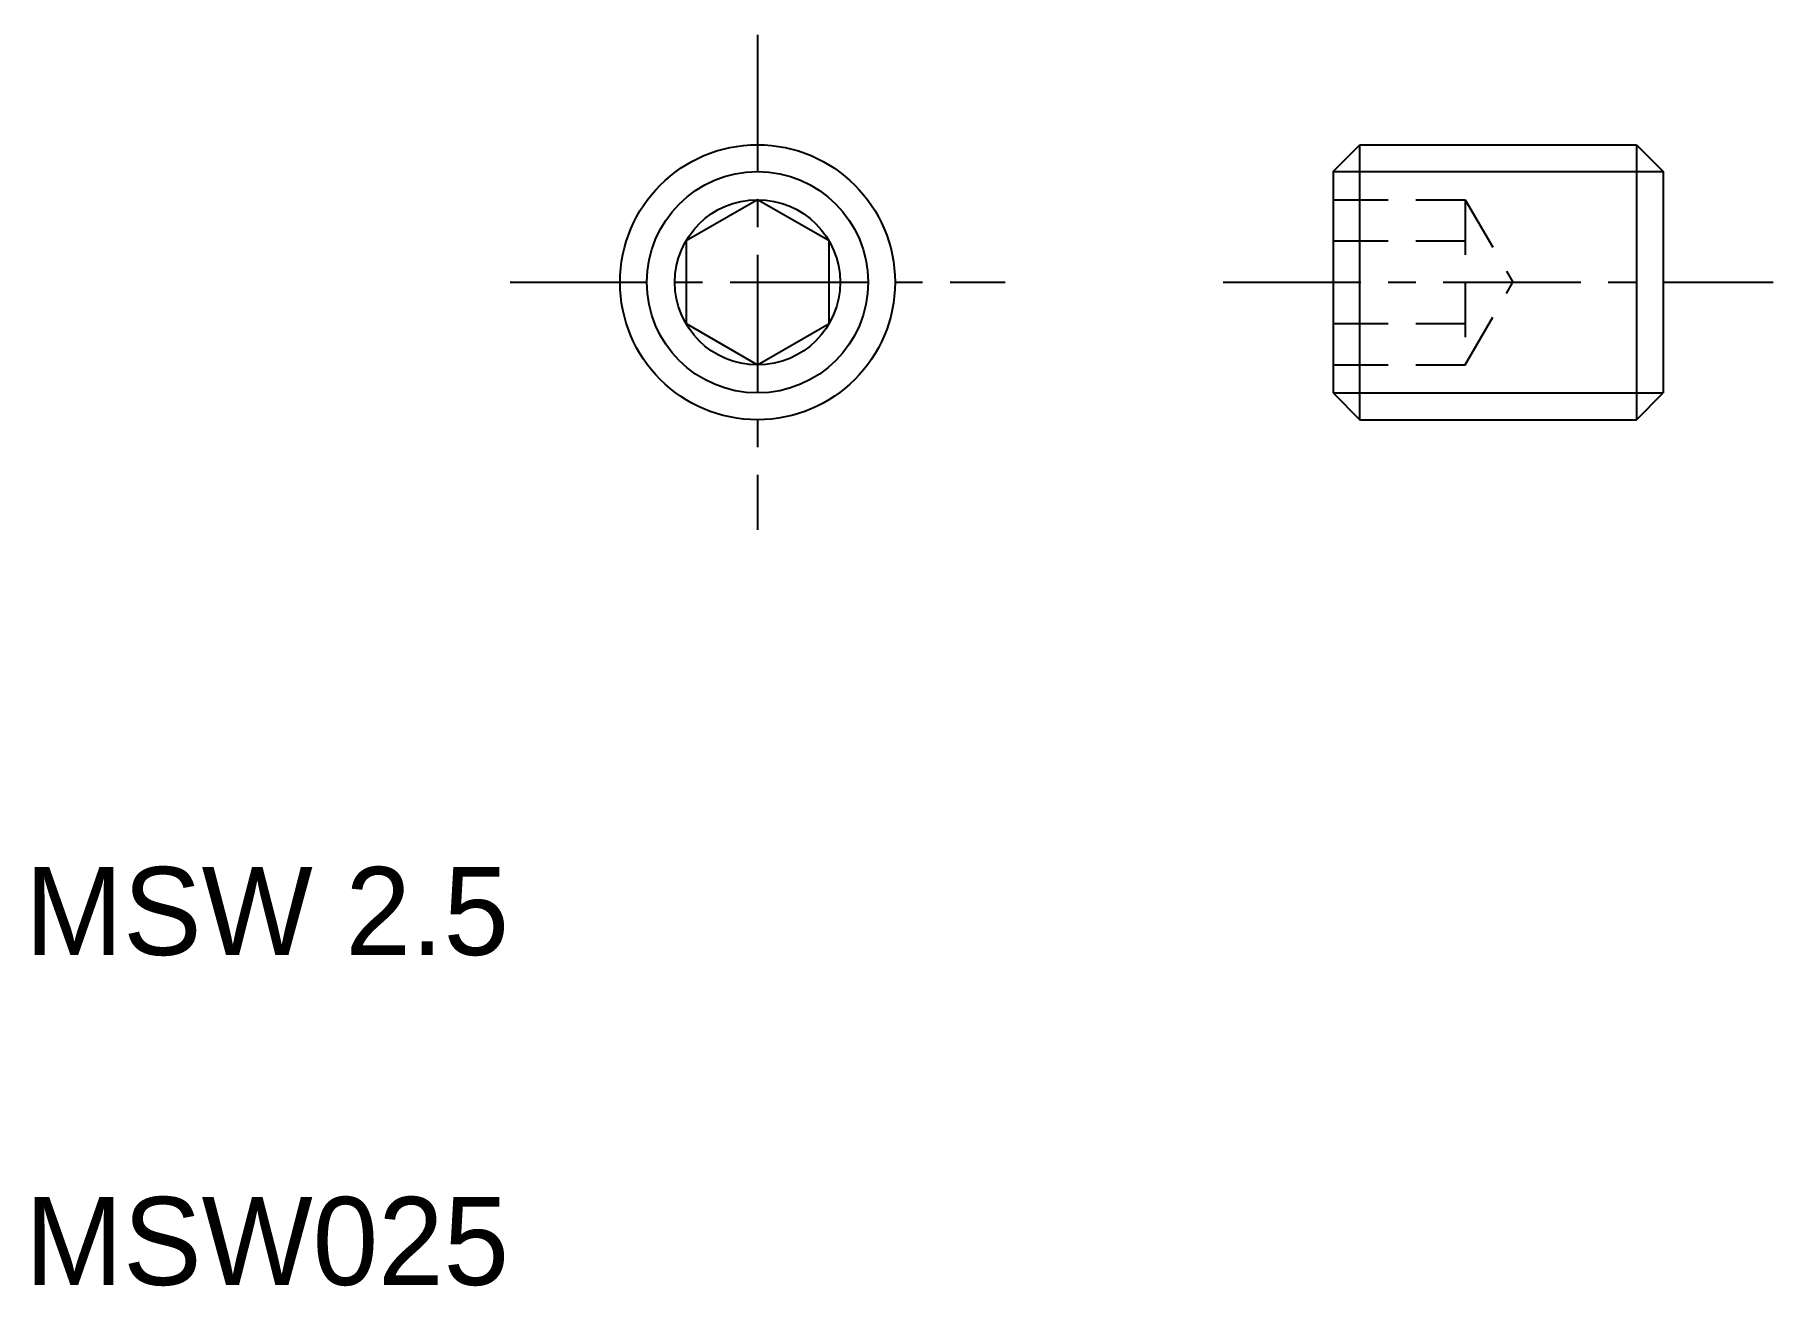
# Model space of a CAD drawing. Extents: x 2.1 to 17.9, y 2 to 13.4.
import ezdxf

# ---------------------------------------------------------------- set-up
doc = ezdxf.new("R2010")
doc.units = 0
doc.linetypes.add('CENTER', pattern=[2, 1.25, -0.25, 0.25, -0.25])
doc.linetypes.add('DASHED', pattern=[0.75, 0.5, -0.25])
doc.layers.get('0').update_dxf_attribs({"linetype": 'CONTINUOUS'})
doc.layers.add('CENTER', color=1, linetype='CENTER')

msp = doc.modelspace()

# ---------------------------------------------------------------- linework, layer by layer
at = {"color": 7, "linetype": 'CONTINUOUS'}
for p, q in [((13.892, 12.123), (14.135, 12.366)), ((14.135, 12.366), (16.648, 12.366)), ((14.135, 9.866), (14.135, 12.366)), ((16.648, 12.366), (16.648, 9.866)), ((16.648, 12.366), (16.892, 12.123)), ((13.892, 12.123), (13.892, 10.11)), ((16.892, 12.123), (16.892, 10.11)), ((8.658, 11.867), (8.008, 11.492)), ((9.308, 11.492), (8.658, 11.867)), ((8.008, 11.492), (8.008, 10.741)), ((9.308, 10.741), (9.308, 11.492)), ((8.008, 10.741), (8.658, 10.366)), ((8.658, 10.366), (9.308, 10.741)), ((13.892, 10.11), (14.135, 9.866)), ((16.648, 9.866), (16.892, 10.11)), ((14.135, 9.866), (16.648, 9.866))]:
    msp.add_line(p, q, dxfattribs=at)
at = {"color": 3, "linetype": 'CONTINUOUS'}
for p, q in [((13.892, 12.123), (16.892, 12.123)), ((13.892, 10.11), (16.892, 10.11))]:
    msp.add_line(p, q, dxfattribs=at)
at = {"color": 3, "linetype": 'DASHED'}
for p, q in [((13.892, 11.867), (15.092, 11.867)), ((15.092, 11.867), (15.525, 11.116)), ((15.092, 11.867), (15.092, 10.366)), ((15.2, 11.679), (15.2, 11.679)), ((13.892, 11.492), (15.092, 11.492)), ((15.308, 11.492), (15.308, 11.492)), ((15.092, 10.366), (15.525, 11.116)), ((13.892, 10.741), (15.092, 10.741)), ((13.892, 10.366), (15.092, 10.366))]:
    msp.add_line(p, q, dxfattribs=at)
at = {"color": 7, "linetype": 'CONTINUOUS'}
for radius in [1.25, 0.751]:
    msp.add_circle((8.658, 11.116), radius, dxfattribs=at)
at = {"color": 3, "linetype": 'CONTINUOUS'}
msp.add_circle((8.658, 11.116), 1.006, dxfattribs=at)
at = {"layer": 'CENTER', "color": 1, "linetype": 'CENTER'}
for p, q in [((8.658, 13.366), (8.658, 8.866)), ((6.408, 11.116), (10.908, 11.116)), ((12.892, 11.116), (17.892, 11.116))]:
    msp.add_line(p, q, dxfattribs=at)

# ---------------------------------------------------------------- texts
at = {"color": 7, "linetype": 'CONTINUOUS'}
for s, p in [('MSW 2.5', (2, 5)), ('MSW025', (2, 2))]:
    msp.add_text(s, height=0.8, dxfattribs=at).set_placement(p)

doc.saveas('drawing.dxf')
